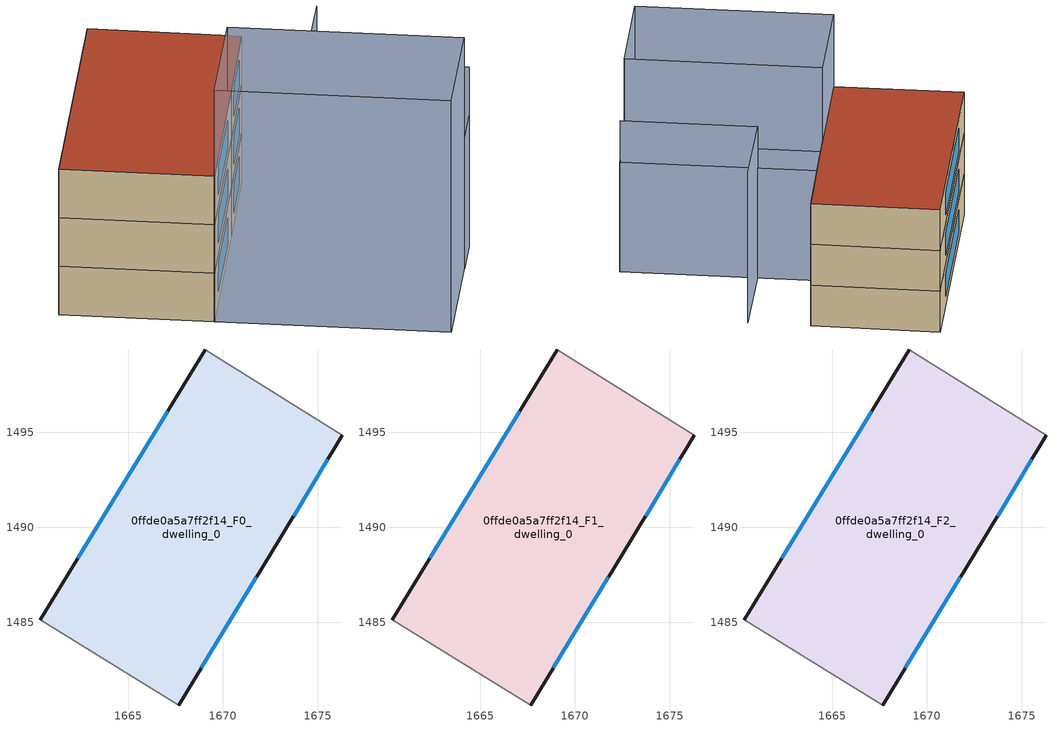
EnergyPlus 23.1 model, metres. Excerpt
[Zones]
0ffde0a5a7ff2f14_F0_dwelling_0
 floor ground (EU_floor_Construction): 1676.27,1494.84 1672.97,1489.34 1667.66,1480.64 1660.36,1485.14 1669.07,1499.35 z0
 wall outside (EU_wall_Construction): 1667.66,1480.64 1672.97,1489.34 1676.27,1494.84 / 1669.07,1499.35 1660.36,1485.14 z0:3
 wall adiabatic (EU_wall_Construction): 1660.36,1485.14 1667.66,1480.64 / 1676.27,1494.84 1669.07,1499.35 z0:3
 window (EU_Window_Construction): 1668.87,1482.61 1671.76,1487.36 / 1667.09,1496.12 1662.34,1488.37 / 1673.72,1490.59 1675.52,1493.6 z0.68:2.32
0ffde0a5a7ff2f14_F1_dwelling_0
 floor to 0ffde0a5a7ff2f14_F0_dwelling_0 (EU_floor_Construction): 1676.27,1494.84 1672.97,1489.34 1667.66,1480.64 1660.36,1485.14 1669.07,1499.35 z3
 wall outside (EU_wall_Construction): 1667.66,1480.64 1672.97,1489.34 1676.27,1494.84 / 1669.07,1499.35 1660.36,1485.14 z3:6
 wall adiabatic (EU_wall_Construction): 1660.36,1485.14 1667.66,1480.64 / 1676.27,1494.84 1669.07,1499.35 z3:6
 window (EU_Window_Construction): 1668.87,1482.61 1671.76,1487.36 / 1667.09,1496.12 1662.34,1488.37 / 1673.72,1490.59 1675.52,1493.6 z3.68:5.32
0ffde0a5a7ff2f14_F2_dwelling_0
 floor to 0ffde0a5a7ff2f14_F1_dwelling_0 (EU_floor_Construction): 1676.27,1494.84 1672.97,1489.34 1667.66,1480.64 1660.36,1485.14 1669.07,1499.35 z6
 wall outside (EU_wall_Construction): 1667.66,1480.64 1672.97,1489.34 1676.27,1494.84 / 1669.07,1499.35 1660.36,1485.14 z6:9
 wall adiabatic (EU_wall_Construction): 1660.36,1485.14 1667.66,1480.64 / 1676.27,1494.84 1669.07,1499.35 z6:9
 window (EU_Window_Construction): 1668.87,1482.61 1671.76,1487.36 / 1667.09,1496.12 1662.34,1488.37 / 1673.72,1490.59 1675.52,1493.6 z6.68:8.32
 roof outside (EU_roof_Construction): 1667.66,1480.64 1672.97,1489.34 1676.27,1494.84 1669.07,1499.35 1660.36,1485.14 z9
shading: 1671.57,1487.04 1682.69,1480.22 / 1682.69,1480.22 1678.77,1473.83 / 1678.77,1473.83 1667.65,1480.65 / 1667.65,1480.65 1671.57,1487.04 z0:14.3; 1682.71,1480.21 1671.56,1487.04 / 1671.56,1487.04 1672.97,1489.35 / 1672.97,1489.35 1684.12,1482.51 / 1684.12,1482.51 1682.71,1480.21 z0:8.1; 1684.07,1482.43 1676.4,1487.18 / 1676.4,1487.18 1679.77,1492.64 z0:11.1
[Building]
EU S2 Campaign: North Axis=0; Terrain=City; Solar Distribution=FullExterior
[Site:Location]
Lyon-Bron: Latitude=45.75; Longitude=5; Time Zone=1; Elevation=198
[SizingPeriod:WeatherFileDays]
AnnualSizingPeriod: Begin Month=1; Begin Day of Month=1; End Month=12; End Day of Month=31; Day of Week for Start Day=Monday; Use Weather File Daylight Saving Period=No; Use Weather File Rain and Snow Indicators=No
[MATERIAL]
EU_InternalMass_Material: Roughness=MediumRough; Thickness=0.1; Conductivity=1; Density=1800; Specific Heat=900; Thermal Absorptance=0.9; Solar Absorptance=0.7; Visible Absorptance=0.7
[MATERIAL:NOMASS] Roughness=MediumRough; Thermal Absorptance=0.9; Solar Absorptance=0.7; Visible Absorptance=0.7
Name | Thermal Resistance
EU_wall_NoMass | 0.503714
EU_roof_NoMass | 0.959371
EU_floor_NoMass | 0.347222
[WINDOWMATERIAL:SIMPLEGLAZINGSYSTEM]
EU_Window_SimpleGlazing: UFactor=3.88; Solar Heat Gain Coefficient=0.83; Visible Transmittance=0.83
[CONSTRUCTION]
EU_wall_Construction: EU_wall_NoMass
EU_roof_Construction: EU_roof_NoMass
EU_floor_Construction: EU_floor_NoMass
EU_Window_Construction: EU_Window_SimpleGlazing
EU_InternalMass_Construction: EU_InternalMass_Material
[ZONE] Type=1; Multiplier=1; Ceiling Height=autocalculate; Volume=426.91; Floor Area=autocalculate; Part of Total Floor Area=Yes
0ffde0a5a7ff2f14_F0_dwelling_0; 0ffde0a5a7ff2f14_F1_dwelling_0; 0ffde0a5a7ff2f14_F2_dwelling_0
[INTERNALMASS] Construction=EU_InternalMass_Construction; Surface Area=142.303
Name | Zone or ZoneList
0ffde0a5a7ff2f14_F0_dwelling_0_EU_InternalMass | 0ffde0a5a7ff2f14_F0_dwelling_0
0ffde0a5a7ff2f14_F1_dwelling_0_EU_InternalMass | 0ffde0a5a7ff2f14_F1_dwelling_0
0ffde0a5a7ff2f14_F2_dwelling_0_EU_InternalMass | 0ffde0a5a7ff2f14_F2_dwelling_0
[OTHEREQUIPMENT] Fuel Type=Electricity; Design Level Calculation Method=Watts/Area; Power per Zone Floor Area=1; Fraction Latent=0; Fraction Radiant=0; Fraction Lost=0; Carbon Dioxide Generation Rate=0; EndUse Subcategory=EU_Step8_InternalGains
Name | Zone or ZoneList or Space or SpaceList | Schedule
EU_Step8_InternalGain_0ffde0a5a7ff2f14_F0_dwelling_0_f000 | 0ffde0a5a7ff2f14_F0_dwelling_0 | EU_Step8_GainSchedule_0ffde0a5a7ff2f14_F0_dwelling_0_f000
EU_Step8_InternalGain_0ffde0a5a7ff2f14_F1_dwelling_0_f000 | 0ffde0a5a7ff2f14_F1_dwelling_0 | EU_Step8_GainSchedule_0ffde0a5a7ff2f14_F1_dwelling_0_f000
EU_Step8_InternalGain_0ffde0a5a7ff2f14_F2_dwelling_0_f000 | 0ffde0a5a7ff2f14_F2_dwelling_0 | EU_Step8_GainSchedule_0ffde0a5a7ff2f14_F2_dwelling_0_f000
[ZONEVENTILATION:DESIGNFLOWRATE] Schedule=EU_AlwaysOn; Design Flow Rate Calculation Method=AirChanges/Hour; Air Changes per Hour=0.64; Ventilation Type=Natural; Fan Pressure Rise=0; Fan Total Efficiency=1; Constant Term Coefficient=1; Temperature Term Coefficient=0; Velocity Term Coefficient=0; Velocity Squared Term Coefficient=0; Minimum Indoor Temperature=-100; Maximum Indoor Temperature=100; Delta Temperature=-100; Minimum Outdoor Temperature=-100; Maximum Outdoor Temperature=100; Maximum Wind Speed=40
Name | Zone or ZoneList or Space or SpaceList
EU_ConstantAir_0ffde0a5a7ff2f14_F0_dwelling_0 | 0ffde0a5a7ff2f14_F0_dwelling_0
EU_ConstantAir_0ffde0a5a7ff2f14_F1_dwelling_0 | 0ffde0a5a7ff2f14_F1_dwelling_0
EU_ConstantAir_0ffde0a5a7ff2f14_F2_dwelling_0 | 0ffde0a5a7ff2f14_F2_dwelling_0
[HVACTEMPLATE:THERMOSTAT] Constant Heating Setpoint=20; Constant Cooling Setpoint=50
EU_HeatOnly_0ffde0a5a7ff2f14_F0_dwelling_0; EU_HeatOnly_0ffde0a5a7ff2f14_F1_dwelling_0; EU_HeatOnly_0ffde0a5a7ff2f14_F2_dwelling_0
[HVACTEMPLATE:ZONE:IDEALLOADSAIRSYSTEM] System Availability Schedule=EU_AlwaysOn; Maximum Heating Supply Air Temperature=50; Minimum Cooling Supply Air Temperature=13; Maximum Heating Supply Air Humidity Ratio=0.0156; Minimum Cooling Supply Air Humidity Ratio=0.0077; Heating Limit=NoLimit; Cooling Limit=NoLimit; Heating Availability Schedule=EU_AlwaysOn; Cooling Availability Schedule=EU_CoolingOff; Dehumidification Control Type=ConstantSensibleHeatRatio; Cooling Sensible Heat Ratio=0.7; Dehumidification Setpoint=60; Humidification Control Type=None; Humidification Setpoint=30; Outdoor Air Method=None; Outdoor Air Flow Rate per Person=0.00944; Outdoor Air Flow Rate per Zone Floor Area=0; Outdoor Air Flow Rate per Zone=0; Demand Controlled Ventilation Type=None; Outdoor Air Economizer Type=NoEconomizer; Heat Recovery Type=None; Sensible Heat Recovery Effectiveness=0.7; Latent Heat Recovery Effectiveness=0.65
Name | Template Thermostat
0ffde0a5a7ff2f14_F0_dwelling_0 | EU_HeatOnly_0ffde0a5a7ff2f14_F0_dwelling_0
0ffde0a5a7ff2f14_F1_dwelling_0 | EU_HeatOnly_0ffde0a5a7ff2f14_F1_dwelling_0
0ffde0a5a7ff2f14_F2_dwelling_0 | EU_HeatOnly_0ffde0a5a7ff2f14_F2_dwelling_0
[SIZING:ZONE] Zone Cooling Design Supply Air Temperature Input Method=SupplyAirTemperature; Zone Cooling Design Supply Air Temperature=13; Zone Heating Design Supply Air Temperature Input Method=SupplyAirTemperature; Zone Heating Design Supply Air Temperature=50; Zone Cooling Design Supply Air Humidity Ratio=0.008; Zone Heating Design Supply Air Humidity Ratio=0.008; Cooling Design Air Flow Method=DesignDay; Cooling Design Air Flow Rate=0; Cooling Minimum Air Flow per Zone Floor Area=0.000762; Cooling Minimum Air Flow=0; Cooling Minimum Air Flow Fraction=0.2; Heating Design Air Flow Method=DesignDay; Heating Design Air Flow Rate=0; Heating Maximum Air Flow per Zone Floor Area=0.002032; Heating Maximum Air Flow=0.141576; Heating Maximum Air Flow Fraction=0.3; Account for Dedicated Outdoor Air System=No; Dedicated Outdoor Air System Control Strategy=NeutralSupplyAir; Dedicated Outdoor Air Low Setpoint Temperature for Design=autosize; Dedicated Outdoor Air High Setpoint Temperature for Design=autosize; Zone Load Sizing Method=Sensible Load Only No Latent Load; Zone Latent Cooling Design Supply Air Humidity Ratio Input Method=HumidityRatioDifference; Zone Cooling Design Supply Air Humidity Ratio Difference=0.005; Zone Latent Heating Design Supply Air Humidity Ratio Input Method=HumidityRatioDifference; Zone Humidification Design Supply Air Humidity Ratio Difference=0.005
0ffde0a5a7ff2f14_F0_dwelling_0; 0ffde0a5a7ff2f14_F1_dwelling_0; 0ffde0a5a7ff2f14_F2_dwelling_0
[SCHEDULE:CONSTANT]
Name | Hourly Value
EU_AlwaysOn | 1
EU_CoolingOff | 0
[SCHEDULE:FILE] Column Number=1; Rows to Skip at Top=0; Number of Hours of Data=8760; Column Separator=Comma; Interpolate to Timestep=No; Minutes per Item=60; Adjust Schedule for Daylight Savings=Yes
Name | File
EU_Step8_GainSchedule_0ffde0a5a7ff2f14_F0_dwelling_0_f000 | ../../schedules/0ffde0a5a7ff2f14/0ffde0a5a7ff2f14_F0_dwelling_0_f000_gain.csv
EU_Step8_GainSchedule_0ffde0a5a7ff2f14_F1_dwelling_0_f000 | ../../schedules/0ffde0a5a7ff2f14/0ffde0a5a7ff2f14_F1_dwelling_0_f000_gain.csv
EU_Step8_GainSchedule_0ffde0a5a7ff2f14_F2_dwelling_0_f000 | ../../schedules/0ffde0a5a7ff2f14/0ffde0a5a7ff2f14_F2_dwelling_0_f000_gain.csv
